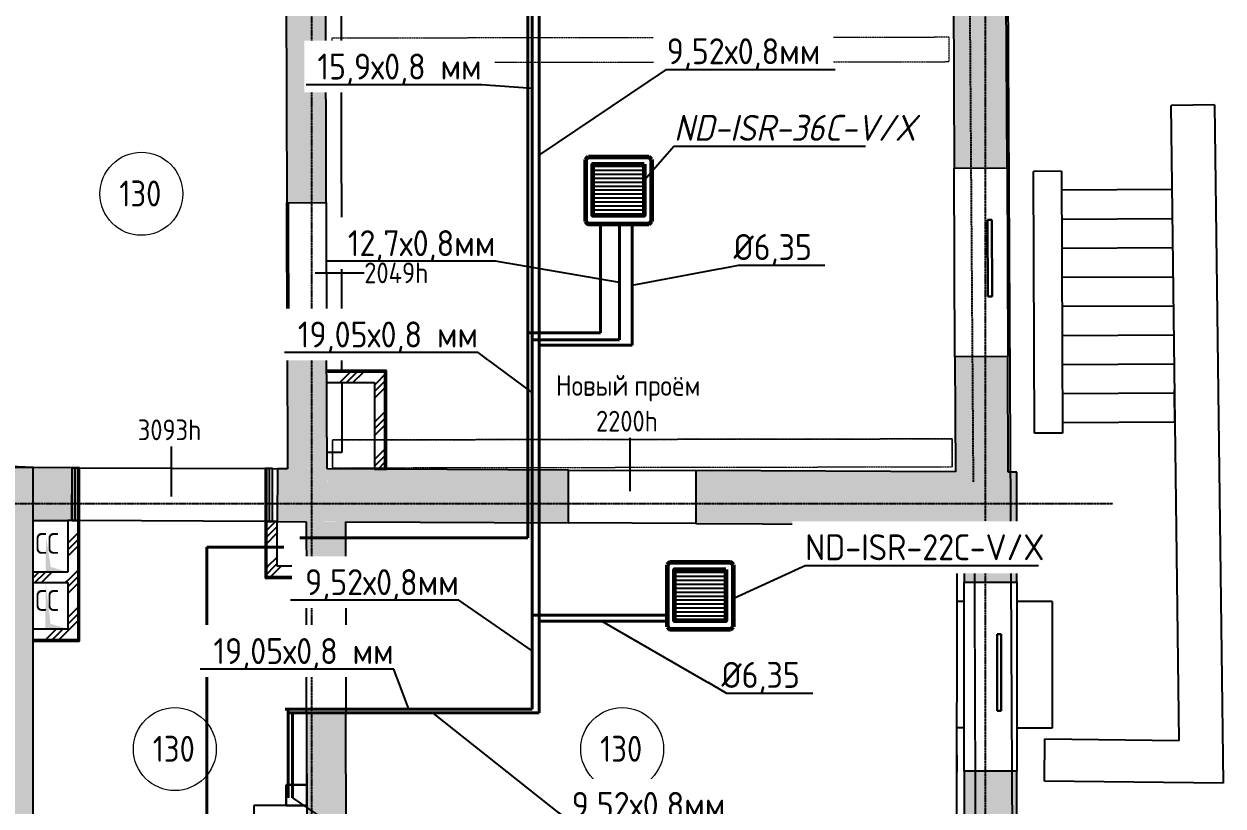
# Model space of a CAD drawing. Header units: millimetres. Extents: x -129048 to 476301, y -5853 to 215316.
# Drawn here: x 46632 to 58204, y 17641 to 25182 of the extents above; entities that cross this region are included whole.
import ezdxf
from ezdxf import colors
from ezdxf.entities.mleader import LeaderData, LeaderLine
from ezdxf.math import Vec2, Vec3

# ---------------------------------------------------------------- set-up
doc = ezdxf.new("R2010")
doc.units = ezdxf.units.MM
for name, pattern in [('ADSK_Линия сетки', [25, 20, -2.5, 0, -2.5]), ('ADSK_Сверху', [4.5, 3, -1.5]), ('ADSK_Снесено', [4.5, 3, -1.5])]:
    doc.linetypes.add(name, pattern=pattern)
for name, color, linetype, lineweight, true_color in [('_ Окна', 5, 'Continuous', 30, 0x0000ff), ('Линии', 7, 'Continuous', 9, 0x00a600), ('Стены внутренние', 5, 'Continuous', 18, 0x0000ff), ('Стены наружные', 1, 'ADSK_Снесено', 18, 0xff0000), ('Стены штриховка', 5, 'Continuous', 18, 0x0000ff)]:
    doc.layers.add(name, color=color, linetype=linetype, lineweight=lineweight, true_color=true_color)
for name, color, linetype, lineweight in [('GAZLAITER', 1, 'Continuous', 40), ('Аннотация', 7, 'Continuous', 9), ('Дренаж', 36, 'Continuous', 40), ('Каркас', 7, 'Continuous', 18), ('Конд Запас', 3, 'Continuous', 40), ('Кондеи', 6, 'Continuous', 60), ('Марки помещений', 7, 'Continuous', 20), ('Обратка', 5, 'Continuous', 25), ('Окна', 251, 'Continuous', 18), ('Перекрытие', 7, 'Continuous', 18), ('Узлы', 7, 'Continuous', 18)]:
    doc.layers.add(name, color=color, linetype=linetype, lineweight=lineweight)
doc.layers.get('Конд Запас').off()
doc.styles.add('GOST Common_1', font='GOST Common_0.ttf', dxfattribs={"width": 0.9, "height": 200})
doc.styles.add('GOST Common_2', font='GOST Common_0.ttf', dxfattribs={"width": 0.9, "height": 250})
doc.styles.add('PIK', font='isocpeur.ttf', dxfattribs={"width": 0.9, "height": 250})
pattern_1 = [(45, (0, 0), (-179.6051, 179.6051), []), (45, (63.5, 0), (0, 359.2102), []), (45, (-63.5, 0), (0, 359.2102), [])]

# ---------------------------------------------------------------- blocks, each defined once
blk = doc.blocks.new('ADSK_БалкаЖБ_Прямоугольная - 238_4х558мм-821702-01 План 1-го этажа маркировочный')
at = {"layer": 'Каркас', "color": 253, "linetype": 'ADSK_Сверху', "true_color": 0xaaaaaa}
for p, q in [((-2980, 119), (-2980, -119)), ((-2980, 119), (2980, 119)), ((2980, -119), (2980, 119)), ((-2980, -119), (2980, -119))]:
    blk.add_line(p, q, dxfattribs=at)
blk = doc.blocks.new('ADSK_БалкаЖБ_Прямоугольная - 269х530мм-826604-01 План 1-го этажа маркировочный')
at = {"layer": 'Каркас', "color": 253, "linetype": 'ADSK_Сверху', "true_color": 0xaaaaaa}
for p, q in [((-2990, 134), (-2990, -135)), ((-2990, 134), (2990, 134)), ((2990, -135), (2990, 134)), ((-2990, -135), (2990, -135))]:
    blk.add_line(p, q, dxfattribs=at)
at = {"layer": 'Каркас', "color": 253, "linetype": 'ADSK_Сверху', "true_color": 0xb2b2b2}
for p, q in [((-2990, -135), (-2990, 134)), ((2990, 134), (-2990, 134)), ((2990, 134), (2990, -135)), ((-2990, -135), (2990, -135))]:
    blk.add_line(p, q, dxfattribs=at)
blk = doc.blocks.new('Монолитная лестница - ___-586336-01 План 1-го этажа маркировочный')
at = {"layer": 'Линии', "color": 8, "lineweight": 18, "true_color": 0x808080}
for p, q in [((57712, 23585), (56646, 23579)), ((56647, 23299), (57716, 23305)), ((56648, 23020), (57719, 23025)), ((56649, 22740), (57723, 22745)), ((56650, 22460), (57726, 22466)), ((56651, 22180), (57730, 22186)), ((56652, 21900), (57733, 21906)), ((57737, 21626), (57737, 21655)), ((56653, 21620), (57737, 21626)), ((57738, 21346), (57737, 21626)), ((56654, 21340), (57738, 21346))]:
    blk.add_line(p, q, dxfattribs=at)
blk = doc.blocks.new('Балки подвала - Балки подвала-787291-01 План 1-го этажа маркировочный')
at = {"layer": 'Линии', "color": 8, "lineweight": 18, "true_color": 0x808080}
blk.add_line((55637, 18132), (55637, 17969), dxfattribs=at)
at = {"layer": 'Линии', "color": 252, "lineweight": 18, "true_color": 0x8c8c8c}
for p, q in [((55637, 18031), (55637, 18132)), ((55637, 17969), (55637, 18031))]:
    blk.add_line(p, q, dxfattribs=at)
blk = doc.blocks.new('Витраж-стеклопакет - Глухой стеклопакет 40мм-1233085-01 План 1-го этажа маркировочный')
at = {"layer": '_ Окна'}
for p, q in [((370, 20), (-370, 20)), ((-370, 20), (-370, -20)), ((370, -20), (370, 20)), ((-370, -20), (370, -20))]:
    blk.add_line(p, q, dxfattribs=at)
blk = doc.blocks.new('ADSK_Марка_Помещение_ОдноЗначение - Номер-247393-01 План 1-го этажа маркировочный')
at = {"layer": 'Марки помещений'}
blk.add_circle((0, 0), 4, dxfattribs=at)
blk = doc.blocks.new('Фанкйол')
at = {"layer": 'Кондеи', "lineweight": 25}
h = blk.add_hatch(dxfattribs=at)
h.set_pattern_fill('LINE', color=256, scale=11.68, angle=90)
h.set_pattern_definition([(90, (495465.057, -661010.487), (-37.084, 2e-15), [])])
h.paths.add_polyline_path([(20709, 22771), (20709, 22292), (21188, 22292), (21188, 22771)])
at = {"layer": 'Кондеи'}
for points in [[(20643, 22250), (20643, 22814)], [(20666, 22837), (21245, 22837)], [(21268, 22814), (21268, 22250)], [(21245, 22226), (20666, 22226)]]:
    blk.add_lwpolyline(points, dxfattribs=at)
blk.add_lwpolyline([(20709, 22771), (21188, 22771), (21188, 22292), (20709, 22292)], close=True, dxfattribs=at)
for centre, radius, start, end in [((20689, 22791), 51.3, 116.2147, 153.7881), ((21222, 22791), 51.2, 26.1428, 63.8012), ((20689, 22272), 51.3, 206.2119, 243.7853), ((21222, 22272), 51, 296.1601, 334.0203)]:
    blk.add_arc(centre, radius, start, end, dxfattribs=at)
at = {"layer": 'Обратка'}
blk.add_lwpolyline([(21200, 22226), (21183, 22226), (21183, 22210), (21200, 22210)], close=True, dxfattribs=at)

msp = doc.modelspace()

# ---------------------------------------------------------------- hatches: boundary and pattern name
at = {"layer": 'Стены внутренние', "lineweight": 25, "true_color": 0x636466}
h = msp.add_hatch(color=251, dxfattribs=at)
h.paths.add_polyline_path([(49556.22516, 20891.92958), (49552.77334, 22107.50817), (49172.77487, 22106.42911), (49176.21864, 20893.68412), (49514.37085, 20892.12283)])
h.paths.add_polyline_path([(49168.93441, 23458.87225), (49548.93288, 23459.95131), (49541.68622, 26011.90894), (49161.68775, 26010.82988), (49168.93135, 23459.95131)])
h = msp.add_hatch(dxfattribs=at)
h.set_pattern_fill('FP_3', color=251, style=0, pattern_type=2)
h.set_pattern_definition(pattern_1)
h.paths.add_polyline_path([(50014.84081, 21724.8394), (50114.84081, 21724.8394), (50114.84081, 21824.8394), (49553.57602, 21824.8394), (49553.85999, 21724.8394), (49736.53041, 21724.8394)])
h = msp.add_hatch(dxfattribs=at)
h.set_pattern_fill('FP_3', color=251, style=0, pattern_type=2)
h.set_pattern_definition(pattern_1)
h.paths.add_polyline_path([(50114.84081, 20889.35038), (50114.84081, 21724.8394), (50014.84081, 21724.8394), (50014.84081, 20889.81209), (50095.30522, 20889.44058)])
msp.add_hatch(color=251, dxfattribs=at).paths.add_polyline_path([(46339.85223, 12936.76658), (46719.85223, 12940.40963), (46719.85223, 20395.02004), (46543.2121, 20395.83561), (46543.2121, 20424.05859), (46339.85223, 20424.05859), (46339.85223, 13592.30044)])
h = msp.add_hatch(dxfattribs=at)
h.set_pattern_fill('FP_3', color=251, style=0, pattern_type=2)
h.set_pattern_definition(pattern_1)
h.paths.add_polyline_path([(47153.49474, 19246.91627), (47153.49474, 20393.01786), (47053.49474, 20393.01786), (47053.49474, 19246.91627), (47091.15088, 19246.91627)])
h = msp.add_hatch(dxfattribs=at)
h.set_pattern_fill('FP_3', color=251, style=0, pattern_type=2)
h.set_pattern_definition(pattern_1)
h.paths.add_polyline_path([(49072.62522, 19953.93874), (49074.40901, 19953.93874), (49074.40901, 20384.14782), (48974.40901, 20384.14782), (48974.40901, 19953.93874), (48980.5713, 19953.93874)])
h = msp.add_hatch(color=251, dxfattribs=at)
h.paths.add_polyline_path([(49361.79599, 16651.52001), (49741.79561, 16652.05655), (49739.13337, 18537.56879), (49359.13375, 18537.03225), (49361.66816, 16742.05489)])
h.paths.add_polyline_path([(49357.15674, 19937.22674), (49737.15636, 19937.76328), (49736.53041, 20381.09165), (49356.52885, 20381.92624), (49356.56907, 20353.44293)])
h = msp.add_hatch(dxfattribs=at)
h.set_pattern_fill('FP_3', color=251, style=0, pattern_type=2)
h.set_pattern_definition(pattern_1)
h.paths.add_polyline_path([(48974.40901, 19853.93874), (49357.27434, 19853.93874), (49356.52755, 19953.93874), (48974.40901, 19953.93874)])
h = msp.add_hatch(dxfattribs=at)
h.set_pattern_fill('FP_3', color=251, style=0, pattern_type=2)
h.set_pattern_definition(pattern_1)
h.paths.add_polyline_path([(46751.10347, 19796.91627), (47053.49474, 19796.91627), (47053.49474, 19896.91627), (46719.85223, 19896.91627), (46719.85223, 19796.91627)])
h = msp.add_hatch(dxfattribs=at)
h.set_pattern_fill('FP_3', color=251, style=0, pattern_type=2)
h.set_pattern_definition(pattern_1)
h.paths.add_polyline_path([(47046.40413, 19246.91627), (47053.49474, 19246.91627), (47053.42559, 19346.91627), (46719.85223, 19346.91627), (46719.85223, 19246.91627), (46834.26084, 19246.91627)])
at = {"layer": 'Стены наружные', "linetype": 'Continuous', "lineweight": 25, "true_color": 0x636466}
h = msp.add_hatch(color=251, dxfattribs=at)
h.paths.add_polyline_path([(56131.68655, 20861.56984), (56126.86768, 21975.34689), (55616.87245, 21973.14034), (55621.67159, 20863.92464), (56126.86768, 20861.59209)])
h.paths.add_polyline_path([(55608.99812, 23793.12331), (56118.99334, 23795.32985), (56108.83959, 26142.12997), (55598.84445, 26139.92342), (55608.47958, 23912.97253)])
h.paths.add_polyline_path([(55590.99175, 27954.90643), (56030.98763, 27956.81012), (56030.98754, 27956.83072), (56100.98688, 27957.13358), (56090.68057, 30339.2146), (55580.68535, 30337.00806), (55587.97353, 28652.50269)])
h.paths.add_polyline_path([(55576.57511, 31286.99917), (56086.57034, 31289.20571), (56072.01854, 34652.53912), (55562.02332, 34650.33257), (55574.00659, 31880.65881)])
h.paths.add_polyline_path([(55554.36531, 36420.31601), (56064.36053, 36422.52255), (56032.61764, 43759.20652), (55522.61286, 43759.20652), (55554.35576, 36422.52255)])
h = msp.add_hatch(color=251, dxfattribs=at)
h.paths.add_polyline_path([(49555.77193, 20381.92624), (49558.12664, 20891.9208), (49076.96414, 20893.68412), (49074.61155, 20384.14782), (49510.03333, 20382.13742)])
h.paths.add_polyline_path([(47093.03539, 20393.29701), (47095.3901, 20903.29157), (46543.2121, 20905.84105), (46543.2121, 20395.83561), (47053.49474, 20393.47957)])
h = msp.add_hatch(color=251, dxfattribs=at)
h.paths.add_polyline_path([(55703.94922, 20353.53932), (55703.94922, 20863.54476), (53115.345, 20875.49667), (53115.345, 20365.49124), (55638.44094, 20353.84178)])
h.paths.add_polyline_path([(51885.345, 20371.1703), (51885.345, 20881.17574), (49558.12664, 20891.9208), (49556.22516, 20381.92624), (50095.30522, 20379.43514), (51845.52736, 20371.35415)])
h = msp.add_hatch(color=251, dxfattribs=at)
h.paths.add_polyline_path([(56213.94922, 9042.30207), (56213.94922, 9536.31257), (55703.94922, 9536.31257), (55703.94922, 9042.30207), (55830.59648, 9042.30207)])
h.paths.add_polyline_path([(55703.94922, 11356.31257), (56213.94922, 11356.31257), (56213.94922, 13914.84402), (55703.94922, 13914.84402), (55703.94922, 13510.50237)])
h.paths.add_polyline_path([(55703.94922, 15734.84402), (56213.94922, 15734.84402), (56213.94922, 17978.53278), (55703.94922, 17978.53278), (55703.94922, 15737.82735)])
h.paths.add_polyline_path([(56213.94922, 19798.53278), (56213.94922, 20861.19002), (55703.94922, 20863.54476), (55703.94922, 19798.53278)])
at = {"layer": 'Узлы', "lineweight": 25, "true_color": 0x636466}
for points in [[(47035.31292, 19896.91627), (47053.49474, 19896.91627), (46890.7017, 19946.39499), (46843.1842, 20241.95783), (46841.22298, 19896.91627), (46902.50098, 19896.91627)], [(46840.5929, 19347.90109), (47053.49474, 19347.90109), (46888.21366, 19398.13601), (46840.5929, 19796.91627), (46837.97873, 19347.90109)]]:
    msp.add_hatch(color=251, dxfattribs=at).paths.add_polyline_path(points)

# ---------------------------------------------------------------- linework, layer by layer
at = {"linetype": 'ADSK_Линия сетки', "lineweight": 25}
for p, q in [((49409.91035, -4984.78696), (49409.91035, 44534.78674)), ((55909.91035, -4984.78696), (55909.91035, 44534.78674)), ((-11086.22475, 20556.78828), (57141.71826, 20556.78828))]:
    msp.add_line(p, q, dxfattribs=at)
at = {"color": 251, "lineweight": 25, "true_color": 0x636466}
for points in [[(46033.2121, 20934.05859), (46033.2121, 43759.20652), (56032.61764, 43759.20652), (56213.94922, 8532.30207), (49933.40071, 8532.30207), (49933.40071, 150.23165), (42036.9317, 150.23165), (42036.9317, 2106.78828), (31235.97355, 2186.47811), (31336.39547, 2185.73719), (31336.39547, -2732.56685), (18972.64368, -2732.56685), (18972.64368, 2186.47811), (8272.99741, 2186.47811), (8272.99741, 272.0206), (290.4987, 306.78828), (290.4987, 8529.25245)], [(771.12615, 10918.39612), (46719.85223, 10918.39612), (46719.85223, 20904.56631), (46033.2121, 20934.05859)]]:
    msp.add_lwpolyline(points, dxfattribs=at)
at = {"layer": 'GAZLAITER', "lineweight": 40, "ltscale": 10}
for p, q in [((51537.7209, 29420.06681), (51537.7209, 19698.30953)), ((52379.77721, 23239.64082), (52379.77721, 22135.85466)), ((52379.77721, 22135.85466), (51537.7209, 22135.85466)), ((51537.7209, 19698.30953), (51537.7209, 18575.51894)), ((52842.92848, 19480.58291), (51537.7209, 19480.58291)), ((51537.7209, 18575.51894), (49153.57391, 18575.51894)), ((49180.70585, 18575.51894), (49180.70585, 17721.57343))]:
    msp.add_line(p, q, dxfattribs=at)
at = {"layer": 'GAZLAITER', "color": 5, "lineweight": 40, "ltscale": 10}
for p, q in [((51602.4423, 29370.05268), (51602.4423, 18539.42151)), ((52499.77589, 23239.64027), (52499.77589, 22085.84053)), ((52499.77589, 22085.84053), (51602.4423, 22085.84053)), ((52817.28426, 19423.86981), (51602.4423, 19423.86981)), ((51602.4423, 18539.42151), (49197.22451, 18539.42151)), ((49224.35644, 18539.42151), (49224.35644, 17721.57343))]:
    msp.add_line(p, q, dxfattribs=at)
at = {"layer": 'GAZLAITER', "color": 251, "lineweight": 30, "ltscale": 10, "true_color": 0x636466}
for p, q in [((49360.39189, 17845.95974), (49160.39189, 17845.95974)), ((49160.39189, 17845.95974), (49160.39189, 17645.95974)), ((49360.39189, 17645.95974), (49360.39189, 17845.95974)), ((49160.39189, 17645.95974), (49360.39189, 17645.95974))]:
    msp.add_line(p, q, dxfattribs=at)
at = {"layer": 'Аннотация', "color": 251, "lineweight": 25, "true_color": 0x636466}
for p, q in [((49441.78357, 22782.45163), (49915.99557, 22782.45163)), ((52482.79543, 20677.85076), (52482.79543, 21192.83141)), ((48054.20761, 20624.88219), (48054.20761, 21108.90298)), ((49151.40751, 19039.45712), (49145.65126, 19039.45712)), ((49530.06983, 19039.45712), (49151.40751, 19039.45712))]:
    msp.add_line(p, q, dxfattribs=at)
at = {"layer": 'Дренаж'}
for p, q in [((51494.15589, 29491.02076), (51494.15589, 20226.04158)), ((52196.55017, 23260.85348), (52196.55017, 22203.7676)), ((52196.55017, 22203.7676), (51494.15589, 22203.7676)), ((48397.05515, 14317.05484), (48397.05515, 20137.50788)), ((48397.05515, 20137.50788), (49140.87407, 20137.50788)), ((51494.15589, 20226.04158), (49294.23638, 20226.04158))]:
    msp.add_line(p, q, dxfattribs=at)
at = {"layer": 'Линии', "color": 251, "lineweight": 25, "true_color": 0x636466}
for p, q in [((49685.62634, 28706.71247), (49697.55822, 21839.8394)), ((58120.81664, 24402.63165), (57701.85029, 24397.3216)), ((57779.46161, 18273.7384), (57701.85029, 24397.3216)), ((58120.81664, 24402.63165), (58203.71764, 17861.68912)), ((56645.12395, 23761.63165), (56375.12557, 23760.6974)), ((56383.86228, 21235.78866), (56375.12557, 23760.6974)), ((56645.12395, 23761.63165), (56653.86066, 21236.72291)), ((57712.14482, 23585.07637), (56645.75473, 23579.33702)), ((49187.09415, 22106.46977), (49184.74414, 23458.91714)), ((56646.72324, 23299.43818), (57715.69213, 23305.19141)), ((56647.69175, 23019.53934), (57719.23944, 23025.30644)), ((56648.66026, 22739.64049), (57722.78674, 22745.42148)), ((56649.62876, 22459.74165), (57726.33405, 22465.53652)), ((56650.59727, 22179.84281), (57729.88136, 22185.65156)), ((56651.56578, 21899.94397), (57733.42867, 21905.7666)), ((49697.75804, 21724.8394), (49698.92808, 21051.47239)), ((57736.76502, 21625.8805), (57736.60931, 21654.81252)), ((56652.53429, 21620.04513), (57736.76502, 21625.8805)), ((57738.27143, 21345.98455), (57736.76502, 21625.8805)), ((56653.5028, 21340.14629), (57738.27143, 21345.98455)), ((56653.86066, 21236.72291), (56383.86228, 21235.78866)), ((49698.92808, 21051.47239), (49555.77282, 21051.22364)), ((55703.94922, 19613.91279), (55638.13029, 19613.98235)), ((56555.4445, 19613.01293), (56213.94922, 19613.37382)), ((56555.4445, 19613.01293), (56554.1552, 18393.01361)), ((49360.39189, 18060.95974), (49360.39189, 18460.95974)), ((55703.94922, 18393.91211), (55636.84099, 18393.98303)), ((56554.1552, 18393.01361), (56213.94922, 18393.37314)), ((56479.25017, 17882.09701), (56484.0664, 18289.06852)), ((56484.0664, 18289.06852), (57779.46161, 18273.7384)), ((49360.39189, 17645.95974), (49360.39189, 18060.95974)), ((58203.71764, 17861.68912), (56479.25017, 17882.09701))]:
    msp.add_line(p, q, dxfattribs=at)
at = {"layer": 'Перекрытие', "color": 251, "linetype": 'ADSK_Сверху', "lineweight": 25, "true_color": 0x636466}
for p, q in [((55738.57026, 28239.84103), (55792.54653, 20763.04769)), ((55804.16215, 19903.87945), (55843.57429, 8925.74999))]:
    msp.add_line(p, q, dxfattribs=at)
at = {"layer": 'Перекрытие', "color": 251, "lineweight": 25, "true_color": 0x636466}
msp.add_line((55635.06853, 16716.78828), (55638.44094, 19907.93451), dxfattribs=at)
at = {"layer": 'Стены внутренние', "color": 251, "lineweight": 25, "true_color": 0x636466}
for p, q in [((49160.4685, 26440.19507), (49168.93441, 23458.87225)), ((49548.93288, 23459.95131), (49540.46697, 26441.27413)), ((49168.93441, 23458.87225), (49548.93288, 23459.95131)), ((49172.77487, 22106.42911), (49168.93441, 23458.87225)), ((49548.93288, 23459.95131), (49552.77334, 22107.50817)), ((49552.77334, 22107.50817), (49172.77487, 22106.42911)), ((49172.77487, 22106.42911), (49176.21864, 20893.68412)), ((49556.22516, 20891.92958), (49552.77334, 22107.50817)), ((50129.84081, 21839.8394), (49553.53343, 21839.8394)), ((50129.84081, 20889.28112), (50129.84081, 21839.8394)), ((49553.85999, 21724.8394), (50014.84081, 21724.8394)), ((50014.84081, 21724.8394), (50014.84081, 20889.81209)), ((47096.49474, 20901.6464), (47096.49474, 20393.01786)), ((47168.49474, 20901.6464), (47096.49474, 20901.6464)), ((47168.49474, 20393.01786), (47168.49474, 20901.6464)), ((48959.40901, 20894.51894), (48959.40901, 19838.93874)), ((49031.40901, 20894.51894), (48959.40901, 20894.51894)), ((49031.40901, 20384.5135), (49031.40901, 20894.51894)), ((50014.84081, 20889.81209), (50129.84081, 20889.28112)), ((46719.85223, 12940.40963), (46719.85223, 20395.02004)), ((47053.49474, 20393.47957), (47053.49474, 19896.91627)), ((47168.49474, 20392.9486), (47053.49474, 20393.47957)), ((47096.49474, 20393.01786), (47168.49474, 20393.01786)), ((47168.49474, 19231.91627), (47168.49474, 20392.9486)), ((49074.40901, 20384.14875), (48959.40901, 20384.67972)), ((48959.40901, 20384.5135), (49031.40901, 20384.5135)), ((49074.40901, 19953.93874), (49074.40901, 20384.14875)), ((49356.52755, 20382.84617), (49357.29552, 19838.93874)), ((49737.15636, 19937.76328), (49736.53041, 20381.09165)), ((49357.13315, 19953.93874), (49074.40901, 19953.93874)), ((49357.15674, 19937.22674), (49737.15636, 19937.76328)), ((49680.15636, 19910.93874), (49357.24469, 19910.93874)), ((49357.24469, 19910.93874), (49357.24469, 19838.93874)), ((49680.15636, 19937.76328), (49680.15636, 19910.93874)), ((49752.15636, 19937.76328), (49680.15636, 19937.76328)), ((49752.15636, 19838.93874), (49752.15636, 19937.76328)), ((47053.49474, 19896.91627), (46719.85223, 19896.91627)), ((46719.85223, 19796.91627), (47053.49474, 19796.91627)), ((47053.49474, 19796.91627), (47053.49474, 19346.91627)), ((48959.40901, 19838.93874), (49752.15636, 19838.93874)), ((49359.13375, 18537.03225), (49357.29552, 19838.93874)), ((49737.2959, 19838.93874), (49739.13337, 18537.56879)), ((47053.49474, 19346.91627), (46719.85223, 19346.91627)), ((46719.85223, 19231.91627), (47168.49474, 19231.91627)), ((49739.13337, 18537.56879), (49359.13375, 18537.03225)), ((49359.13375, 18537.03225), (49366.52539, 13301.9634)), ((49746.6186, 13236.21709), (49739.13337, 18537.56879)), ((48850.41344, 17645.95974), (48850.41344, 17049.95974)), ((49360.39189, 17645.95974), (48850.41344, 17645.95974))]:
    msp.add_line(p, q, dxfattribs=at)
at = {"layer": 'Стены наружные', "color": 251, "linetype": 'Continuous', "lineweight": 25, "true_color": 0x636466}
for p, q in [((55598.84445, 26139.92342), (55608.99812, 23793.12331)), ((56118.99334, 23795.32985), (56108.83968, 26142.12997)), ((55608.99812, 23793.12331), (56118.99334, 23795.32985)), ((55616.87245, 21973.14034), (55608.99812, 23793.12331)), ((56118.99334, 23795.32985), (56126.86768, 21975.34689)), ((56126.86768, 21975.34689), (55616.87245, 21973.14034)), ((55616.87245, 21973.14034), (55621.67159, 20863.92464)), ((56131.68655, 20861.56984), (56126.86768, 21975.34689)), ((47095.3901, 20903.29157), (46543.2121, 20905.84105)), ((47093.03539, 20393.29701), (47095.3901, 20903.29157)), ((47095.3901, 20903.29157), (49001.40901, 20894.49124)), ((49031.40901, 20894.35272), (49076.96625, 20894.14238)), ((49076.96625, 20894.14238), (49074.61155, 20384.14782)), ((49176.21864, 20893.68412), (49076.96625, 20894.14238)), ((50014.84081, 20889.81209), (49556.22516, 20891.92958)), ((51885.345, 20881.17574), (50129.84081, 20889.28112)), ((51885.345, 20371.1703), (51885.345, 20881.17574)), ((51885.345, 20881.17574), (53115.345, 20875.49667)), ((55621.67159, 20863.92464), (53115.345, 20875.49667)), ((53115.345, 20875.49667), (53115.345, 20365.49124)), ((56213.94922, 20861.19002), (56131.68655, 20861.56984)), ((56213.94922, 19798.53278), (56213.94922, 20861.19002)), ((46719.85223, 20395.02004), (47053.49474, 20393.47957)), ((48959.40901, 20384.67972), (47168.49474, 20392.9486)), ((49074.61155, 20384.14782), (49356.52755, 20382.84617)), ((49736.53041, 20381.09165), (51885.345, 20371.1703)), ((53115.345, 20365.49124), (51885.345, 20371.1703)), ((53115.345, 20365.49124), (55703.94922, 20353.53932)), ((55703.94922, 20353.53932), (55703.94922, 19798.53278)), ((55703.94922, 19798.53278), (56213.94922, 19798.53278)), ((55703.94922, 17978.53278), (55703.94922, 19798.53278)), ((56213.94922, 19798.53278), (56213.94922, 17978.53278)), ((56213.94922, 17978.53278), (55703.94922, 17978.53278)), ((55703.94922, 17978.53278), (55703.94922, 16716.78828)), ((56213.94922, 15734.84402), (56213.94922, 17978.53278))]:
    msp.add_line(p, q, dxfattribs=at)
at = {"layer": 'Стены штриховка', "color": 251, "lineweight": 25, "true_color": 0x636466}
for p, q in [((50120.84081, 21830.8394), (49553.55898, 21830.8394)), ((50114.84081, 21824.8394), (49553.57602, 21824.8394)), ((50114.84081, 20889.35038), (50114.84081, 21824.8394)), ((50120.84081, 20889.32268), (50120.84081, 21830.8394)), ((47126.49474, 20393.01786), (47126.49474, 20901.6464)), ((47151.49474, 20393.01786), (47151.49474, 20901.6464)), ((47153.49474, 19246.91627), (47153.49474, 20901.6464)), ((47159.49474, 20393.01786), (47159.49474, 20901.6464)), ((48968.40901, 19847.93874), (48968.40901, 20894.51894)), ((48974.40901, 19853.93874), (48974.40901, 20894.51894)), ((48976.40901, 20384.5135), (48976.40901, 20894.51894)), ((49001.40901, 20384.5135), (49001.40901, 20894.51894)), ((47159.49474, 19240.91627), (47159.49474, 20392.99015)), ((49710.15636, 19880.93874), (49710.15636, 19937.76328)), ((49735.15636, 19855.93874), (49735.15636, 19937.76328)), ((49737.15636, 19853.93874), (49737.15636, 19937.76328)), ((49743.15636, 19847.93874), (49743.15636, 19937.76328)), ((48968.40901, 19847.93874), (49743.15636, 19847.93874)), ((48974.40901, 19853.93874), (49737.15636, 19853.93874)), ((49357.24469, 19880.93874), (49710.15636, 19880.93874)), ((49357.24469, 19855.93874), (49735.15636, 19855.93874)), ((46719.85223, 19246.91627), (47153.49474, 19246.91627)), ((46719.85223, 19240.91627), (47159.49474, 19240.91627))]:
    msp.add_line(p, q, dxfattribs=at)

# ---------------------------------------------------------------- block references
at = {"layer": 'Каркас', "color": 251, "linetype": 'ADSK_Сверху', "lineweight": 25, "true_color": 0x636466}
for name, p, rotation in [('ADSK_БалкаЖБ_Прямоугольная - 238_4х558мм-821702-01 План 1-го этажа маркировочный', (52582.02162, 24933.56725), 0.08173429478806005), ('ADSK_БалкаЖБ_Прямоугольная - 269х530мм-826604-01 План 1-го этажа маркировочный', (52600.02547, 21042.50467), 0.09428808742570761)]:
    msp.add_blockref(name, p, dxfattribs=dict(at, rotation=rotation))
at = {"layer": 'Конд Запас', "lineweight": 60, "ltscale": 10, "xscale": 1.035, "yscale": 1.035, "zscale": 1.035, "rotation": 270}
msp.add_blockref('Фанкйол', (29838.78101, 41357.19715), dxfattribs=at)
at = {"layer": 'Линии', "color": 251, "lineweight": 25, "true_color": 0x636466}
for name in ['Монолитная лестница - ___-586336-01 План 1-го этажа маркировочный', 'Балки подвала - Балки подвала-787291-01 План 1-го этажа маркировочный']:
    msp.add_blockref(name, (0, 0), dxfattribs=at)
at = {"layer": 'Марки помещений', "color": 251, "lineweight": 25, "true_color": 0x636466, "xscale": 99.99999999999993, "yscale": 99.99999999999993, "zscale": 99.99999999999993}
for p in [(47764.46881, 23544.6768), (48087.21517, 18190.36656), (52405.19354, 18190.36656)]:
    msp.add_blockref('ADSK_Марка_Помещение_ОдноЗначение - Номер-247393-01 План 1-го этажа маркировочный', p, dxfattribs=at)
at = {"layer": 'Окна', "color": 251, "lineweight": 25, "true_color": 0x636466}
for p, rotation in [((55952.75904, 22924.60248), 270.2478943676966), ((56043.94922, 18928.53278), 270.0000000000003)]:
    msp.add_blockref('Витраж-стеклопакет - Глухой стеклопакет 40мм-1233085-01 План 1-го этажа маркировочный', p, dxfattribs=dict(at, rotation=rotation))

# ---------------------------------------------------------------- texts
at = {"layer": 'Аннотация', "color": 251, "lineweight": 25, "true_color": 0x636466, "char_height": 200, "attachment_point": 1, "style": 'GOST Common_1'}
for s, insert, width in [('2049h', (49915.99557, 22882.45163), 815.3161875), ('Новый', (51765.49543, 21796.40432), 836.96175), ('проём', (52521.5423, 21796.40432), 815.3161875), ('2200h', (52152.44855, 21452.44599), 793.670625), ('3093h', (47729.75761, 21368.4759), 779.24025), ('СС', (46740.72653, 20272.90307), 317.46825), ('СС', (46740.72653, 19722.90307), 317.46825), ('2092h', (48490.80751, 19139.45712), 793.670625)]:
    msp.add_mtext(s, dxfattribs=dict(at, insert=insert, width=width))
at = {"layer": 'Аннотация', "insert": (52456.05793, 21796.40432), "char_height": 200, "width": 79.3670625, "attachment_point": 1, "style": 'GOST Common_1'}
msp.add_mtext('\\fGOST Common|b0|i0|c204|p34|;\\W.9; ', dxfattribs=at)
at = {"layer": 'Марки помещений', "color": 251, "lineweight": 25, "true_color": 0x636466, "char_height": 250, "width": 526.7086875, "attachment_point": 1, "style": 'GOST Common_2'}
for insert in [(47552.06156, 23672.40187), (47874.80791, 18318.09163), (52192.78629, 18318.09163)]:
    msp.add_mtext('130', dxfattribs=dict(at, insert=insert))

# ---------------------------------------------------------------- next in the draw order: leaders
at = {"layer": 'GAZLAITER', "color": 18, "lineweight": 25, "ltscale": 10, "true_color": 0x000000}
ml = msp.add_multileader_mtext('Standard', dxfattribs=at)
ml.set_content('15,9х0,8 мм', color=250, style='PIK')
ml.set_leader_properties()
ml.build(insert=Vec2(0, 0))
ml.multileader.update_dxf_attribs({"text_left_attachment_type": 6, "text_right_attachment_type": 6, "dogleg_length": 0.36, "arrow_head_size": 0.18})
ctx = ml.context
ctx.base_point, ctx.char_height, ctx.arrow_head_size, ctx.landing_gap_size, ctx.plane_origin = Vec3(49541.13394, 24596.59099), 250, 0.18, 0.09, Vec3(51537.7209, 24559.18817)
ctx.left_attachment, ctx.right_attachment, ctx.text_align_type = 6, 6, 2
notes = []
notes.append((ctx, [(0, (1, 1, 0), (51049.17394, 24596.59099), (-1, 0), 0.36, [(0, [(51537.7209, 24559.18817)], 0, [])])]))
ctx.mtext.insert, ctx.mtext.alignment, ctx.mtext.flow_direction = Vec3(51048.72394, 24896.59099), 3, 5
ctx.mtext.has_bg_fill, ctx.mtext.bg_color, ctx.mtext.bg_scale_factor, ctx.mtext.bg_transparency, ctx.mtext.use_window_bg_color = 1, -1027028792, 1.5, 0, 1
ml = msp.add_multileader_mtext('Standard', dxfattribs=at)
ml.set_content('19,05х0,8 мм', color=250, style='PIK')
ml.set_leader_properties()
ml.build(insert=Vec2(0, 0))
ml.multileader.update_dxf_attribs({"text_left_attachment_type": 6, "text_right_attachment_type": 6, "dogleg_length": 0.36, "arrow_head_size": 0.18})
ctx = ml.context
ctx.base_point, ctx.char_height, ctx.arrow_head_size, ctx.landing_gap_size, ctx.plane_origin = Vec3(49349.08901, 22013.08763), 250, 0.18, 0.09, Vec3(51160.01147, 21628.08849)
ctx.left_attachment, ctx.right_attachment, ctx.text_align_type = 6, 6, 2
notes.append((ctx, [(0, (1, 1, 0), (51014.62901, 22013.08763), (-1, 0), 0.36, [(0, [(51537.7209, 21628.08849)], 0, [])])]))
ctx.mtext.insert, ctx.mtext.alignment, ctx.mtext.flow_direction = Vec3(51014.17901, 22313.08763), 3, 5
ctx.mtext.has_bg_fill, ctx.mtext.bg_color, ctx.mtext.bg_scale_factor, ctx.mtext.bg_transparency, ctx.mtext.use_window_bg_color = 1, -1027028792, 1.5, 0, 1
ml = msp.add_multileader_mtext('Standard', dxfattribs=at)
ml.set_content('19,05х0,8 мм', color=250, style='PIK')
ml.set_leader_properties()
ml.build(insert=Vec2(0, 0))
ml.multileader.update_dxf_attribs({"text_left_attachment_type": 6, "text_right_attachment_type": 6, "dogleg_length": 0.36, "arrow_head_size": 0.18})
ctx = ml.context
ctx.base_point, ctx.char_height, ctx.arrow_head_size, ctx.landing_gap_size, ctx.plane_origin = Vec3(48534.72494, 18960.51807), 250, 0.18, 0.09, Vec3(50345.6474, 18575.51894)
ctx.left_attachment, ctx.right_attachment, ctx.text_align_type = 6, 6, 2
notes.append((ctx, [(0, (1, 1, 0), (50200.26494, 18960.51807), (-1, 0), 0.36, [(0, [(50345.6474, 18575.51894)], 0, [])])]))
ctx.mtext.insert, ctx.mtext.alignment, ctx.mtext.flow_direction = Vec3(50199.81494, 19260.51807), 3, 5
ctx.mtext.has_bg_fill, ctx.mtext.bg_color, ctx.mtext.bg_scale_factor, ctx.mtext.bg_transparency, ctx.mtext.use_window_bg_color = 1, -1027028792, 1.5, 0, 1
ml = msp.add_multileader_mtext('Standard', dxfattribs=at)
ml.set_content('{\\C256;\\c0;%%C6,35}', color=1, style='PIK')
ml.set_leader_properties()
ml.build(insert=Vec2(0, 0))
ml.multileader.update_dxf_attribs({"text_left_attachment_type": 6, "text_right_attachment_type": 6, "dogleg_length": 0.36, "arrow_head_size": 0.18})
ctx = ml.context
ctx.base_point, ctx.char_height, ctx.arrow_head_size, ctx.landing_gap_size, ctx.plane_origin = Vec3(53410.8251, 18730.49812), 250, 0.18, 0.09, Vec3(52209.86328, 19423.86981)
ctx.left_attachment, ctx.right_attachment, ctx.text_align_type = 6, 6, 2
notes.append((ctx, [(0, (1, 1, 0), (53410.4651, 18730.49812), (1, 0), 0.36, [(0, [(52209.86328, 19423.86981)], 0, [])])]))
ctx.mtext.insert, ctx.mtext.alignment, ctx.mtext.flow_direction = Vec3(54119.6651, 19030.49812), 3, 5
ctx.mtext.has_bg_fill, ctx.mtext.bg_color, ctx.mtext.bg_scale_factor, ctx.mtext.bg_transparency, ctx.mtext.use_window_bg_color = 1, -1027028792, 1.5, 0, 1
ml = msp.add_multileader_mtext('Standard', dxfattribs=at)
ml.set_content('Подъем на 2 этаж', color=250, style='PIK')
ml.set_leader_properties()
ml.build(insert=Vec2(0, 0))
ml.multileader.update_dxf_attribs({"text_left_attachment_type": 6, "text_right_attachment_type": 6, "dogleg_length": 0.36, "arrow_head_size": 0.18})
ctx = ml.context
ctx.base_point, ctx.char_height, ctx.arrow_head_size, ctx.landing_gap_size, ctx.plane_origin = Vec3(50352.52216, 16950.19632), 250, 0.18, 0.09, Vec3(49197.22451, 17721.57343)
ctx.left_attachment, ctx.right_attachment = 6, 6
notes.append((ctx, [(0, (1, 1, 0), (50352.16216, 16950.19632), (1, 0), 0.36, [(0, [(49224.35644, 17721.57343)], 0, [])])]))
ctx.mtext.insert, ctx.mtext.width, ctx.mtext.flow_direction = Vec3(50352.61216, 17250.19632), 2819.877419, 5
ctx.mtext.has_bg_fill, ctx.mtext.bg_color, ctx.mtext.bg_scale_factor, ctx.mtext.bg_transparency, ctx.mtext.use_window_bg_color = 1, -1027028792, 1.5, 0, 1
at = {"layer": 'Кондеи', "color": 18, "lineweight": 25, "ltscale": 10, "true_color": 0x000000}
ml = msp.add_multileader_mtext('Standard', dxfattribs=at)
ml.set_content('{\\fISOCPEUR|b1|i1|c204|p34;ND-ISR-36C-V/X}', color=250, style='PIK')
ml.set_leader_properties()
ml.build(insert=Vec2(0, 0))
ml.multileader.update_dxf_attribs({"text_left_attachment_type": 6, "text_right_attachment_type": 6, "dogleg_length": 0.36, "arrow_head_size": 0.18})
ctx = ml.context
ctx.base_point, ctx.char_height, ctx.arrow_head_size, ctx.landing_gap_size, ctx.plane_origin = Vec3(52904.79547, 24005.46394), 250, 0.18, 0.09, Vec3(52598.13139, 23653.33038)
ctx.left_attachment, ctx.right_attachment = 6, 6
notes.append((ctx, [(0, (1, 1, 0), (52904.43547, 24005.46394), (1, 0), 0.36, [(0, [(52598.13139, 23653.33038)], 0, [])])]))
ctx.mtext.insert, ctx.mtext.width, ctx.mtext.flow_direction = Vec3(52904.88547, 24305.46394), 1828.6684564, 5
ctx.mtext.has_bg_fill, ctx.mtext.bg_color, ctx.mtext.bg_scale_factor, ctx.mtext.bg_transparency, ctx.mtext.use_window_bg_color = 1, -1027028792, 1.5, 0, 1
ml = msp.add_multileader_mtext('Standard', dxfattribs=at)
ml.set_content('ND-ISR-22С-V/X', color=250, style='PIK')
ml.set_leader_properties()
ml.build(insert=Vec2(0, 0))
ml.multileader.update_dxf_attribs({"text_left_attachment_type": 6, "text_right_attachment_type": 6, "dogleg_length": 0.36, "arrow_head_size": 0.18})
ctx = ml.context
ctx.base_point, ctx.char_height, ctx.arrow_head_size, ctx.landing_gap_size, ctx.plane_origin = Vec3(54170.74968, 19961.27969), 250, 0.18, 0.09, Vec3(53481.78124, 19432.46869)
ctx.left_attachment, ctx.right_attachment = 6, 6
notes.append((ctx, [(0, (1, 1, 0), (54170.38968, 19961.27969), (1, 0), 0.36, [(0, [(53481.78124, 19644.06787)], 0, [])])]))
ctx.mtext.insert, ctx.mtext.flow_direction = Vec3(54170.83968, 20261.27969), 5
ctx.mtext.has_bg_fill, ctx.mtext.bg_color, ctx.mtext.bg_scale_factor, ctx.mtext.bg_transparency, ctx.mtext.use_window_bg_color = 1, -1027028792, 1.5, 0, 1
for ctx, leaders in notes:
    for number, flags, end, landing, length, lines in leaders:
        leader = LeaderData()
        leader.index, (leader.has_last_leader_line, leader.has_dogleg_vector, leader.attachment_direction) = number, flags
        leader.last_leader_point, leader.dogleg_vector, leader.dogleg_length = Vec3(end), Vec3(landing), length
        for number, points, colour, breaks in lines:
            line = LeaderLine()
            line.index, line.vertices, line.color, line.breaks = number, Vec3.list(points), colors.encode_raw_color(colour), breaks
            leader.lines.append(line)
        ctx.leaders.append(leader)

# ---------------------------------------------------------------- next in the draw order: block references
at = {"layer": 'Конд Запас', "lineweight": 60, "ltscale": 10, "xscale": 1.035, "yscale": 1.035, "zscale": 1.035, "rotation": 270}
msp.add_blockref('Фанкйол', (29049.99439, 45265.21445), dxfattribs=at)

# ---------------------------------------------------------------- next in the draw order: leaders
at = {"layer": 'GAZLAITER', "color": 18, "lineweight": 25, "ltscale": 10, "true_color": 0x000000}
ml = msp.add_multileader_mtext('Standard', dxfattribs=at)
ml.set_content('9,52х0,8мм', color=250, style='PIK')
ml.set_leader_properties()
ml.build(insert=Vec2(0, 0))
ml.multileader.update_dxf_attribs({"text_left_attachment_type": 6, "text_right_attachment_type": 6, "dogleg_length": 0.36, "arrow_head_size": 0.18})
ctx = ml.context
ctx.base_point, ctx.char_height, ctx.arrow_head_size, ctx.landing_gap_size, ctx.plane_origin = Vec3(49410.27035, 19624.99989), 250, 0.18, 0.09, Vec3(46095.84379, 20743.3678)
ctx.left_attachment, ctx.right_attachment, ctx.text_align_type = 6, 6, 2
notes = []
notes.append((ctx, [(1, (1, 1, 0), (50828.31035, 19624.99989), (-1, 0), 0.36, [(0, [(51537.7209, 19136.91423)], 0, [])])]))
ctx.mtext.insert, ctx.mtext.alignment, ctx.mtext.flow_direction = Vec3(50827.86035, 19924.99989), 3, 5
ctx.mtext.has_bg_fill, ctx.mtext.bg_color, ctx.mtext.bg_scale_factor, ctx.mtext.bg_transparency, ctx.mtext.use_window_bg_color = 1, -1027028792, 1.5, 0, 1
ml = msp.add_multileader_mtext('Standard', dxfattribs=at)
ml.set_content('9,52х0,8мм', color=250, style='PIK')
ml.set_leader_properties()
ml.build(insert=Vec2(0, 0))
ml.multileader.update_dxf_attribs({"text_left_attachment_type": 6, "text_right_attachment_type": 6, "dogleg_length": 0.36, "arrow_head_size": 0.18})
ctx = ml.context
ctx.base_point, ctx.char_height, ctx.arrow_head_size, ctx.landing_gap_size, ctx.plane_origin = Vec3(51917.27733, 17477.21042), 250, 0.18, 0.09, Vec3(48602.85077, 18445.57833)
ctx.left_attachment, ctx.right_attachment = 6, 6
notes.append((ctx, [(0, (1, 1, 0), (51916.91733, 17477.21042), (1, 0), 0.36, [(0, [(50573.04022, 18539.42151)], 0, [])])]))
ctx.mtext.insert, ctx.mtext.flow_direction = Vec3(51917.36733, 17777.21042), 5
ctx.mtext.has_bg_fill, ctx.mtext.bg_color, ctx.mtext.bg_scale_factor, ctx.mtext.bg_transparency, ctx.mtext.use_window_bg_color = 1, -1027028792, 1.5, 0, 1
for ctx, leaders in notes:
    for number, flags, end, landing, length, lines in leaders:
        leader = LeaderData()
        leader.index, (leader.has_last_leader_line, leader.has_dogleg_vector, leader.attachment_direction) = number, flags
        leader.last_leader_point, leader.dogleg_vector, leader.dogleg_length = Vec3(end), Vec3(landing), length
        for number, points, colour, breaks in lines:
            line = LeaderLine()
            line.index, line.vertices, line.color, line.breaks = number, Vec3.list(points), colors.encode_raw_color(colour), breaks
            leader.lines.append(line)
        ctx.leaders.append(leader)

# ---------------------------------------------------------------- next in the draw order: leaders
ml = msp.add_multileader_mtext('Standard', dxfattribs=at)
ml.set_content('9,52х0,8мм', color=250, style='PIK')
ml.set_leader_properties()
ml.build(insert=Vec2(0, 0))
ml.multileader.update_dxf_attribs({"text_left_attachment_type": 6, "text_right_attachment_type": 6, "dogleg_length": 0.36, "arrow_head_size": 0.18})
ctx = ml.context
ctx.base_point, ctx.char_height, ctx.arrow_head_size, ctx.landing_gap_size, ctx.plane_origin = Vec3(52834.2195, 24744.37427), 250, 0.18, 0.09, Vec3(49794.92426, 24429.24756)
ctx.left_attachment, ctx.right_attachment = 6, 6
notes = []
notes.append((ctx, [(0, (1, 1, 0), (52833.8595, 24744.37427), (1, 0), 0.36, [(0, [(51602.4423, 23918.34578)], 0, [])])]))
ctx.mtext.insert, ctx.mtext.flow_direction = Vec3(52834.3095, 25044.37427), 5
ctx.mtext.has_bg_fill, ctx.mtext.bg_color, ctx.mtext.bg_scale_factor, ctx.mtext.bg_transparency, ctx.mtext.use_window_bg_color = 1, -1027028792, 1.5, 0, 1
ml = msp.add_multileader_mtext('Standard', dxfattribs=at)
ml.set_content('12,7х0,8мм', color=250, style='PIK')
ml.set_leader_properties()
ml.build(insert=Vec2(0, 0))
ml.multileader.update_dxf_attribs({"text_left_attachment_type": 6, "text_right_attachment_type": 6, "dogleg_length": 0.36, "arrow_head_size": 0.18})
ctx = ml.context
ctx.base_point, ctx.char_height, ctx.arrow_head_size, ctx.landing_gap_size, ctx.plane_origin = Vec3(49808.46607, 22893.58689), 250, 0.18, 0.09, Vec3(52379.77721, 22687.74774)
ctx.left_attachment, ctx.right_attachment, ctx.text_align_type = 6, 6, 2
notes.append((ctx, [(1, (1, 1, 0), (51181.50607, 22893.58689), (-1, 0), 0.36, [(0, [(52379.77721, 22687.74774)], 0, [])])]))
ctx.mtext.insert, ctx.mtext.alignment, ctx.mtext.flow_direction = Vec3(51181.05607, 23193.58689), 3, 5
ctx.mtext.has_bg_fill, ctx.mtext.bg_color, ctx.mtext.bg_scale_factor, ctx.mtext.bg_transparency, ctx.mtext.use_window_bg_color = 1, -1027028792, 1.5, 0, 1
ml = msp.add_multileader_mtext('Standard', dxfattribs=at)
ml.set_content('{\\C256;\\c0;%%C6,35}', color=1, style='PIK')
ml.set_leader_properties()
ml.build(insert=Vec2(0, 0))
ml.multileader.update_dxf_attribs({"text_left_attachment_type": 6, "text_right_attachment_type": 6, "dogleg_length": 0.36, "arrow_head_size": 0.18})
ctx = ml.context
ctx.base_point, ctx.char_height, ctx.arrow_head_size, ctx.landing_gap_size, ctx.plane_origin = Vec3(53527.61826, 22856.18526), 250, 0.18, 0.09, Vec3(52499.77589, 22662.7404)
ctx.left_attachment, ctx.right_attachment, ctx.text_align_type = 6, 6, 2
notes.append((ctx, [(0, (1, 1, 0), (53527.25826, 22856.18526), (1, 0), 0.36, [(0, [(52499.77589, 22662.7404)], 0, [])])]))
ctx.mtext.insert, ctx.mtext.alignment, ctx.mtext.flow_direction = Vec3(54236.45826, 23156.18526), 3, 5
ctx.mtext.has_bg_fill, ctx.mtext.bg_color, ctx.mtext.bg_scale_factor, ctx.mtext.bg_transparency, ctx.mtext.use_window_bg_color = 1, -1027028792, 1.5, 0, 1
for ctx, leaders in notes:
    for number, flags, end, landing, length, lines in leaders:
        leader = LeaderData()
        leader.index, (leader.has_last_leader_line, leader.has_dogleg_vector, leader.attachment_direction) = number, flags
        leader.last_leader_point, leader.dogleg_vector, leader.dogleg_length = Vec3(end), Vec3(landing), length
        for number, points, colour, breaks in lines:
            line = LeaderLine()
            line.index, line.vertices, line.color, line.breaks = number, Vec3.list(points), colors.encode_raw_color(colour), breaks
            leader.lines.append(line)
        ctx.leaders.append(leader)

doc.saveas('drawing.dxf')
